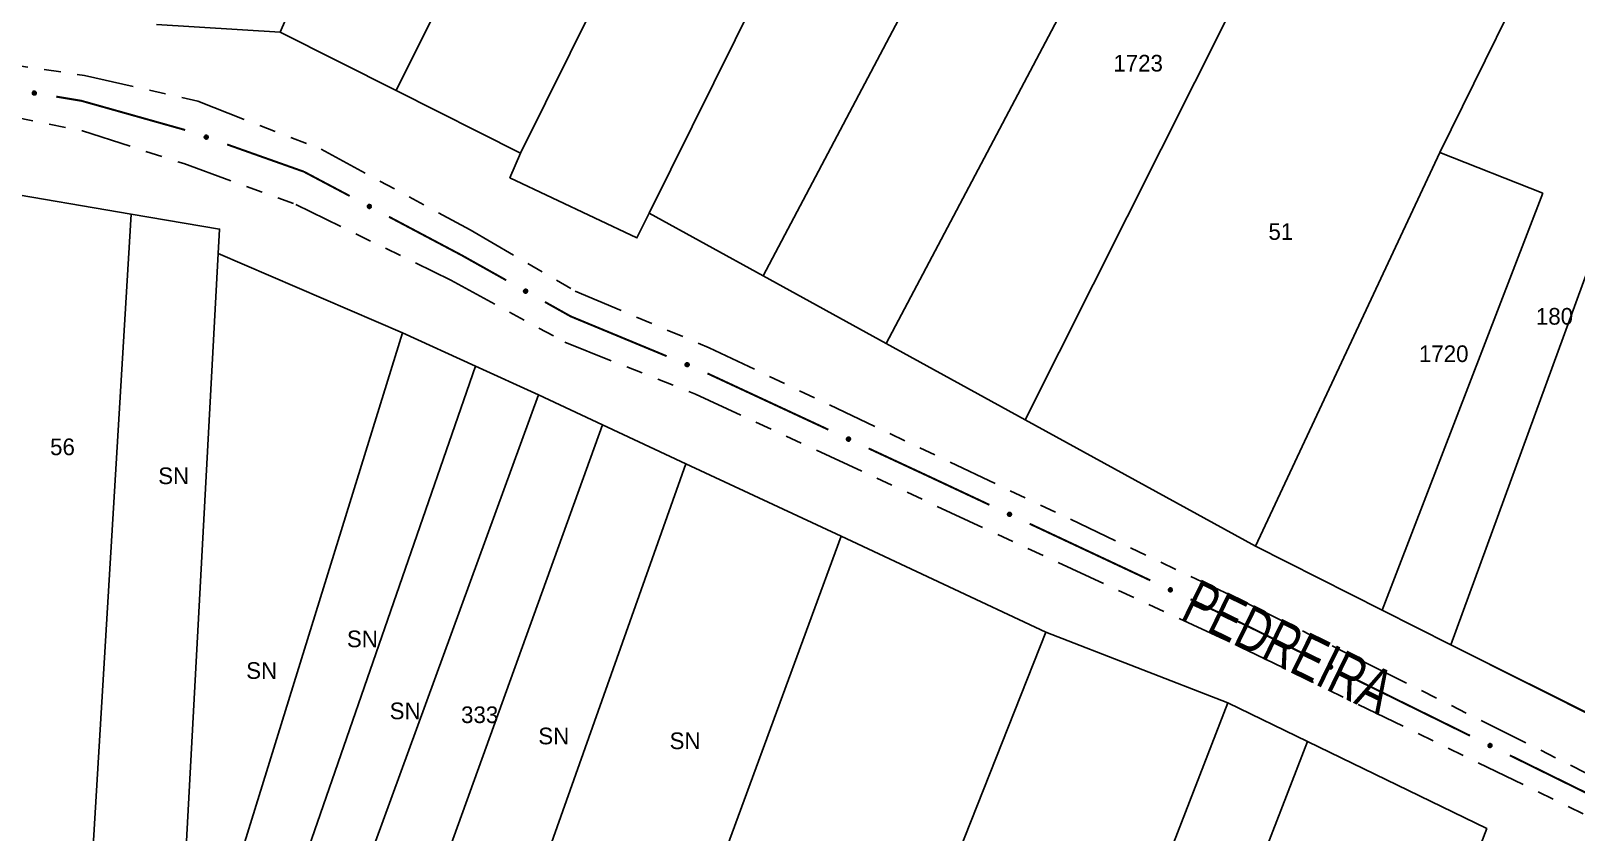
# Model space of a CAD drawing. Extents: x 204614 to 205597, y 4873311 to 4874446.
# Drawn here: x 205119 to 205258.1, y 4873714.6 to 4873786.8 of the extents above; entities that cross this region are included whole.
import ezdxf
from ezdxf.enums import TextEntityAlignment as Align

# ---------------------------------------------------------------- set-up
doc = ezdxf.new("R2010")
doc.units = 0
doc.header["$LTSCALE"] = 1.5
doc.header["$MEASUREMENT"] = 0
doc.linetypes.add('TRACO_25', pattern=[8, 3, -1, 1, -1, 1, -1])
for name, color, linetype in [('CD_MALHA_LOTES', 7, 'CONTINUOUS'), ('RU-QUADRA', 210, 'CONTINUOUS'), ('SV-EIXO-RUA-N-PAV', 6, 'CONTINUOUS'), ('SV-RUA-NAO-PAV', 7, 'CONTINUOUS'), ('SV-TXT-RUA-N-PAV', 7, 'CONTINUOUS'), ('Th_NmrPort', 1, 'CONTINUOUS')]:
    doc.layers.add(name, color=color, linetype=linetype)
doc.styles.add('ARIAL', font='ARIAL.SHX')

msp = doc.modelspace()

# ---------------------------------------------------------------- linework, layer by layer
at = {"layer": 'CD_MALHA_LOTES', "linetype": 'Continuous', "flags": 128}
for points in [[(205141.410057, 4873786.661063), (205162.352069, 4873835.163343)], [(205151.869601, 4873781.399285), (205175.937332, 4873829.668747)], [(205163.058891, 4873775.770401), (205187.721858, 4873825.468747)], [(205174.6385, 4873770.364817), (205199.817932, 4873821.157711)], [(205212.357955, 4873816.688452), (205184.906159, 4873764.722589)], [(205195.980557, 4873758.637046), (205224.380514, 4873812.403617)], [(205208.484356, 4873751.766026), (205235.99103, 4873806.565033)], [(205245.804397, 4873775.831787), (205255.980981, 4873796.512682)], [(205246.803555, 4873731.487824), (205268.286873, 4873790.324414)], [(205141.410057, 4873786.661063), (205130.295852, 4873787.348656)], [(205151.869601, 4873781.399285), (205141.410057, 4873786.661063)], [(205163.058891, 4873775.770401), (205151.869601, 4873781.399285)], [(205162.104965, 4873773.544572), (205163.058891, 4873775.770401)], [(205229.224301, 4873740.369124), (205245.804397, 4873775.831787)], [(205255.079679, 4873772.15192), (205245.804397, 4873775.831787)], [(205173.525586, 4873768.138988), (205162.104965, 4873773.544572)], [(205115.69, 4873772.37), (205127.998319, 4873770.281168)], [(205240.629909, 4873734.6158), (205255.079679, 4873772.15192)], [(205124.516324, 4873712.37749), (205127.998319, 4873770.281168)], [(205127.998319, 4873770.281168), (205135.96, 4873768.93)], [(205174.6385, 4873770.364817), (205173.525586, 4873768.138988)], [(205184.906159, 4873764.722589), (205174.6385, 4873770.364817)], [(205135.96, 4873768.93), (205135.841557, 4873766.738564)], [(205132.861147, 4873711.595072), (205135.841557, 4873766.738564)], [(205135.841557, 4873766.738564), (205152.42, 4873759.6)], [(205195.980557, 4873758.637046), (205184.906159, 4873764.722589)], [(205137.166366, 4873710.28605), (205152.42, 4873759.6)], [(205152.42, 4873759.6), (205159.002313, 4873756.593397)], [(205208.484356, 4873751.766026), (205195.980557, 4873758.637046)], [(205142.420864, 4873708.688396), (205159.002313, 4873756.593397)], [(205159.002313, 4873756.593397), (205164.68, 4873754)], [(205147.558923, 4873707.126146), (205164.68, 4873754)], [(205164.68, 4873754), (205170.420986, 4873751.314923)], [(205229.224301, 4873740.369124), (205208.484356, 4873751.766026)], [(205153.81072, 4873705.225258), (205170.420986, 4873751.314923)], [(205170.420986, 4873751.314923), (205177.947791, 4873747.794613)], [(205163.826725, 4873707.982561), (205177.947791, 4873747.794613)], [(205177.947791, 4873747.794613), (205191.903628, 4873741.267425)], [(205177.379151, 4873701.652771), (205191.903628, 4873741.267425)], [(205191.903628, 4873741.267425), (205210.35, 4873732.64)], [(205240.629909, 4873734.6158), (205229.224301, 4873740.369124)], [(205246.803555, 4873731.487824), (205240.629909, 4873734.6158)], [(205198.56, 4873702.84), (205210.35, 4873732.64)], [(205210.35, 4873732.64), (205226.73, 4873726.27)], [(205260.791652, 4873724.460727), (205246.803555, 4873731.487824)], [(205215.13, 4873696.36), (205226.73, 4873726.27)], [(205226.73, 4873726.27), (205233.90181, 4873722.78662)], [(205222.508992, 4873693.27954), (205233.90181, 4873722.78662)], [(205233.90181, 4873722.78662), (205250.036403, 4873714.949977)], [(205250.036403, 4873714.949977), (205239.068197, 4873686.244708)]]:
    msp.add_lwpolyline(points, dxfattribs=at)
at = {"layer": 'RU-QUADRA', "linetype": 'Continuous', "flags": 128}
for points in [[(205130.295852, 4873787.348656), (205141.410057, 4873786.661063), (205151.869601, 4873781.399285), (205163.058891, 4873775.770401), (205162.104965, 4873773.544572), (205173.525586, 4873768.138988), (205174.6385, 4873770.364817), (205184.906159, 4873764.722589), (205195.980557, 4873758.637046), (205208.484356, 4873751.766026), (205229.224301, 4873740.369124), (205240.629909, 4873734.6158), (205246.803555, 4873731.487824), (205260.809871, 4873724.496845)], [(205115.69, 4873772.37), (205127.998319, 4873770.281168), (205135.96, 4873768.93), (205135.841557, 4873766.738564), (205152.42, 4873759.6), (205159.002313, 4873756.593397), (205164.68, 4873754), (205170.420986, 4873751.314923), (205177.947791, 4873747.794613), (205191.903628, 4873741.267425), (205210.35, 4873732.64), (205226.73, 4873726.27), (205233.90181, 4873722.78662), (205250.036403, 4873714.949977), (205239.068197, 4873686.244708)]]:
    msp.add_lwpolyline(points, dxfattribs=at)
at = {"layer": 'SV-EIXO-RUA-N-PAV'}
for points in [[(205119.408288, 4873781.050683), (205119.368897, 4873781.021695), (205119.329114, 4873781.004836), (205119.291886, 4873781.000324), (205119.257949, 4873781.004916), (205119.223759, 4873781.013524), (205119.191203, 4873781.029808), (205119.159073, 4873781.055885), (205119.129716, 4873781.095196), (205119.115124, 4873781.137085), (205119.108749, 4873781.173346), (205119.111499, 4873781.209009), (205119.120418, 4873781.242083), (205119.138451, 4873781.275341), (205119.165195, 4873781.307644), (205119.205438, 4873781.336206), (205119.244554, 4873781.352467), (205119.280677, 4873781.355885), (205119.316513, 4873781.352893), (205119.351313, 4873781.343686), (205119.383178, 4873781.327518), (205119.415654, 4873781.300532), (205119.443319, 4873781.260438), (205119.459982, 4873781.22161), (205119.463906, 4873781.185545), (205119.460166, 4873781.15033), (205119.45195, 4873781.115933), (205119.436943, 4873781.082526), (205119.408288, 4873781.050683)], [(205134.858008, 4873777.062807), (205134.814156, 4873777.041151), (205134.772038, 4873777.031507), (205134.734595, 4873777.033573), (205134.701983, 4873777.044027), (205134.669824, 4873777.05848), (205134.640616, 4873777.080204), (205134.61354, 4873777.111496), (205134.591508, 4873777.155334), (205134.584463, 4873777.199129), (205134.584525, 4873777.235947), (205134.593468, 4873777.27058), (205134.608031, 4873777.301585), (205134.6316, 4873777.331178), (205134.66358, 4873777.358308), (205134.708197, 4873777.379396), (205134.749553, 4873777.388568), (205134.785717, 4873777.385618), (205134.820478, 4873777.376407), (205134.853133, 4873777.361259), (205134.881681, 4873777.339769), (205134.908938, 4873777.307521), (205134.929168, 4873777.263208), (205134.938787, 4873777.222065), (205134.936346, 4873777.185869), (205134.926508, 4873777.151851), (205134.912404, 4873777.119419), (205134.891789, 4873777.08915), (205134.858008, 4873777.062807)], [(205149.521905, 4873770.808218), (205149.475364, 4873770.793185), (205149.43229, 4873770.789783), (205149.395548, 4873770.797285), (205149.364808, 4873770.81238), (205149.3351, 4873770.831366), (205149.30937, 4873770.857115), (205149.287144, 4873770.89202), (205149.271736, 4873770.938601), (205149.271151, 4873770.982955), (205149.276578, 4873771.01937), (205149.290473, 4873771.05233), (205149.3094, 4873771.080881), (205149.337031, 4873771.106723), (205149.372624, 4873771.128902), (205149.419838, 4873771.143261), (205149.462089, 4873771.146308), (205149.497437, 4873771.138118), (205149.530484, 4873771.123939), (205149.560582, 4873771.104193), (205149.585693, 4873771.078771), (205149.607959, 4873771.042895), (205149.621514, 4873770.996107), (205149.625034, 4873770.954001), (205149.617343, 4873770.918547), (205149.602651, 4873770.886326), (205149.583971, 4873770.856297), (205149.559164, 4873770.829356), (205149.521905, 4873770.808218)], [(205163.581257, 4873763.178371), (205163.53437, 4873763.164457), (205163.491227, 4873763.162086), (205163.454675, 4873763.170465), (205163.424305, 4873763.186292), (205163.39506, 4873763.205983), (205163.369954, 4873763.232341), (205163.348569, 4873763.267768), (205163.334281, 4873763.314704), (205163.334757, 4873763.35906), (205163.341055, 4873763.395335), (205163.355735, 4873763.427952), (205163.37534, 4873763.456043), (205163.403581, 4873763.481216), (205163.439695, 4873763.502536), (205163.487239, 4873763.515761), (205163.52955, 4873763.517796), (205163.564693, 4873763.508762), (205163.597391, 4873763.493796), (205163.627008, 4873763.473336), (205163.651503, 4873763.44732), (205163.672904, 4873763.410921), (205163.685335, 4873763.363822), (205163.687846, 4873763.321644), (205163.679309, 4873763.286384), (205163.66385, 4873763.254524), (205163.644456, 4873763.224951), (205163.619011, 4873763.198611), (205163.581257, 4873763.178371)], [(205178.141202, 4873756.567693), (205178.096282, 4873756.548349), (205178.053719, 4873756.540908), (205178.016434, 4873756.54492), (205177.984411, 4873756.557056), (205177.953047, 4873756.573162), (205177.925009, 4873756.596377), (205177.899597, 4873756.629036), (205177.879876, 4873756.67396), (205177.875119, 4873756.718062), (205177.877097, 4873756.754827), (205177.887829, 4873756.788948), (205177.903986, 4873756.819153), (205177.929063, 4873756.84748), (205177.962411, 4873756.87291), (205178.008064, 4873756.891647), (205178.049841, 4873756.898655), (205178.085803, 4873756.893828), (205178.120038, 4873756.882821), (205178.15186, 4873756.865995), (205178.179252, 4873756.843048), (205178.204794, 4873756.809426), (205178.222692, 4873756.764121), (205178.230157, 4873756.722533), (205178.225836, 4873756.686513), (205178.214241, 4873756.653052), (205178.198469, 4873756.621399), (205178.176307, 4873756.592243), (205178.141202, 4873756.567693)], [(205192.662544, 4873749.863279), (205192.616839, 4873749.845868), (205192.573998, 4873749.840251), (205192.536918, 4873749.84585), (205192.505442, 4873749.859341), (205192.474794, 4873749.876771), (205192.447772, 4873749.901161), (205192.423777, 4873749.934874), (205192.40599, 4873749.980599), (205192.40312, 4873750.024864), (205192.406664, 4873750.061511), (205192.418843, 4873750.095143), (205192.436274, 4873750.124631), (205192.462537, 4873750.151863), (205192.496939, 4873750.175846), (205192.543351, 4873750.192618), (205192.585388, 4873750.197838), (205192.621112, 4873750.19148), (205192.654846, 4873750.179023), (205192.685921, 4873750.160853), (205192.712308, 4873750.136759), (205192.736393, 4873750.102077), (205192.752341, 4873750.05605), (205192.758025, 4873750.014182), (205192.752171, 4873749.978378), (205192.739159, 4873749.945443), (205192.722051, 4873749.914492), (205192.698664, 4873749.886308), (205192.662544, 4873749.863279)], [(205207.156559, 4873743.087506), (205207.110797, 4873743.070247), (205207.067938, 4873743.064772), (205207.030876, 4873743.070494), (205206.999445, 4873743.084091), (205206.968856, 4873743.101622), (205206.941915, 4873743.126101), (205206.918032, 4873743.159894), (205206.900397, 4873743.205678), (205206.897674, 4873743.249952), (205206.90134, 4873743.286587), (205206.91363, 4873743.320178), (205206.931159, 4873743.349609), (205206.957512, 4873743.376753), (205206.991994, 4873743.400621), (205207.038461, 4873743.41724), (205207.080516, 4873743.422319), (205207.116219, 4873743.415843), (205207.149911, 4873743.403273), (205207.180925, 4873743.385001), (205207.207232, 4873743.360819), (205207.231202, 4873743.326058), (205207.246997, 4873743.279977), (205207.252542, 4873743.23809), (205207.246568, 4873743.202307), (205207.233447, 4873743.169415), (205207.216236, 4873743.138521), (205207.192756, 4873743.110415), (205207.156559, 4873743.087506)], [(205221.639888, 4873736.288005), (205221.594125, 4873736.270747), (205221.551266, 4873736.265272), (205221.514205, 4873736.270994), (205221.482773, 4873736.28459), (205221.452184, 4873736.302122), (205221.425243, 4873736.326601), (205221.40136, 4873736.360394), (205221.383725, 4873736.406178), (205221.381002, 4873736.450452), (205221.384668, 4873736.487087), (205221.396959, 4873736.520678), (205221.414487, 4873736.550109), (205221.440841, 4873736.577252), (205221.475323, 4873736.601121), (205221.52179, 4873736.617739), (205221.563845, 4873736.622819), (205221.599547, 4873736.616343), (205221.633239, 4873736.603773), (205221.664254, 4873736.585501), (205221.690561, 4873736.561319), (205221.71453, 4873736.526557), (205221.730325, 4873736.480477), (205221.73587, 4873736.43859), (205221.729897, 4873736.402807), (205221.716775, 4873736.369915), (205221.699564, 4873736.33902), (205221.676084, 4873736.310914), (205221.639888, 4873736.288005)], [(205236.048886, 4873729.338752), (205236.002807, 4873729.322357), (205235.959852, 4873729.31769), (205235.922905, 4873729.324108), (205235.891735, 4873729.338293), (205235.861481, 4873729.356397), (205235.835006, 4873729.381379), (205235.811762, 4873729.415615), (205235.794992, 4873729.461723), (205235.793103, 4873729.50604), (205235.797457, 4873729.5426), (205235.810377, 4873729.575954), (205235.828456, 4873729.605049), (205235.855316, 4873729.631692), (205235.890241, 4873729.654908), (205235.937012, 4873729.670649), (205235.979155, 4873729.674937), (205236.014729, 4873729.66779), (205236.048179, 4873729.654589), (205236.078844, 4873729.635736), (205236.104692, 4873729.611064), (205236.128003, 4873729.575857), (205236.142928, 4873729.529488), (205236.147684, 4873729.487504), (205236.141039, 4873729.451839), (205236.127301, 4873729.419201), (205236.109512, 4873729.388635), (205236.085507, 4873729.360976), (205236.048886, 4873729.338752)], [(205250.401734, 4873722.267983), (205250.355655, 4873722.251589), (205250.3127, 4873722.246921), (205250.275753, 4873722.253339), (205250.244583, 4873722.267525), (205250.214328, 4873722.285628), (205250.187853, 4873722.31061), (205250.16461, 4873722.344846), (205250.14784, 4873722.390954), (205250.14595, 4873722.435272), (205250.150305, 4873722.471831), (205250.163225, 4873722.505185), (205250.181304, 4873722.534281), (205250.208163, 4873722.560924), (205250.243088, 4873722.58414), (205250.28986, 4873722.599881), (205250.332003, 4873722.604168), (205250.367577, 4873722.597021), (205250.401026, 4873722.58382), (205250.431692, 4873722.564968), (205250.457539, 4873722.540295), (205250.480851, 4873722.505089), (205250.495776, 4873722.45872), (205250.500532, 4873722.416736), (205250.493886, 4873722.381071), (205250.480148, 4873722.348432), (205250.462359, 4873722.317867), (205250.438355, 4873722.290207), (205250.401734, 4873722.267983)]]:
    msp.add_lwpolyline(points, close=True, dxfattribs=at)
for points in [[(205119.460166, 4873781.15033), (205119.108749, 4873781.173346)], [(205119.463906, 4873781.185545), (205119.111499, 4873781.209009)], [(205119.459545, 4873781.16879), (205119.112288, 4873781.193466)], [(205119.45195, 4873781.115933), (205119.115124, 4873781.137085)], [(205119.452142, 4873781.132674), (205119.11655, 4873781.152639)], [(205119.458647, 4873781.204907), (205119.119018, 4873781.225545)], [(205119.459982, 4873781.22161), (205119.120418, 4873781.242083)], [(205119.439804, 4873781.100146), (205119.126869, 4873781.114952)], [(205119.436943, 4873781.082526), (205119.129716, 4873781.095196)], [(205119.449674, 4873781.242369), (205119.134272, 4873781.258969)], [(205119.443319, 4873781.260438), (205119.138451, 4873781.275341)], [(205119.422082, 4873781.068516), (205119.14818, 4873781.076816)], [(205119.425447, 4873781.279607), (205119.15491, 4873781.291497)], [(205119.408288, 4873781.050683), (205119.159073, 4873781.055885)], [(205119.415654, 4873781.300532), (205119.165195, 4873781.307644)], [(205119.38619, 4873781.035765), (205119.182502, 4873781.042046)], [(205119.368897, 4873781.021695), (205119.191203, 4873781.029808)], [(205119.393593, 4873781.312583), (205119.193045, 4873781.321108)], [(205119.383178, 4873781.327518), (205119.205438, 4873781.336206)], [(205119.34626, 4873781.011986), (205119.216375, 4873781.021184)], [(205119.329114, 4873781.004836), (205119.223759, 4873781.013524)], [(205119.36286, 4873781.335689), (205119.231405, 4873781.343765)], [(205119.351313, 4873781.343686), (205119.244554, 4873781.352467)], [(205134.912404, 4873777.119419), (205134.584463, 4873777.199129)], [(205134.926508, 4873777.151851), (205134.584525, 4873777.235947)], [(205134.91552, 4873777.135869), (205134.588586, 4873777.214194)], [(205134.891789, 4873777.08915), (205134.591508, 4873777.155334)], [(205134.929123, 4873777.170135), (205134.591527, 4873777.255138)], [(205134.897686, 4873777.105999), (205134.592158, 4873777.175284)], [(205134.936346, 4873777.185869), (205134.593468, 4873777.27058)], [(205134.934553, 4873777.205852), (205134.603761, 4873777.285546)], [(205134.874707, 4873777.077954), (205134.606474, 4873777.13401)], [(205134.938787, 4873777.222065), (205134.608031, 4873777.301585)], [(205134.858008, 4873777.062807), (205134.61354, 4873777.111496)], [(205134.932267, 4873777.244306), (205134.624624, 4873777.315789)], [(205134.929168, 4873777.263208), (205134.6316, 4873777.331178)], [(205134.833642, 4873777.051982), (205134.634189, 4873777.093775)], [(205134.814156, 4873777.041151), (205134.640616, 4873777.080204)], [(205134.914923, 4873777.285206), (205134.65063, 4873777.344208)], [(205134.908938, 4873777.307521), (205134.66358, 4873777.358308)], [(205134.79017, 4873777.03555), (205134.663893, 4873777.067312)], [(205134.772038, 4873777.031507), (205134.669824, 4873777.05848)], [(205134.889324, 4873777.323243), (205134.693355, 4873777.366696)], [(205134.881681, 4873777.339769), (205134.708197, 4873777.379396)], [(205134.863104, 4873777.351366), (205134.735085, 4873777.382298)], [(205134.853133, 4873777.361259), (205134.749553, 4873777.388568)], [(205149.607959, 4873771.042895), (205149.372624, 4873771.128902)], [(205149.590846, 4873771.061308), (205149.403304, 4873771.13286)], [(205149.585693, 4873771.078771), (205149.419838, 4873771.143261)], [(205149.569005, 4873771.092952), (205149.446862, 4873771.142214)], [(205149.560582, 4873771.104193), (205149.462089, 4873771.146308)], [(205149.583971, 4873770.856297), (205149.271151, 4873770.982955)], [(205149.559164, 4873770.829356), (205149.271736, 4873770.938601)], [(205149.567454, 4873770.845166), (205149.275288, 4873770.958243)], [(205149.602651, 4873770.886326), (205149.276578, 4873771.01937)], [(205149.589451, 4873770.872117), (205149.277426, 4873770.997258)], [(205149.540633, 4873770.820769), (205149.283435, 4873770.915323)], [(205149.607903, 4873770.904034), (205149.286303, 4873771.037336)], [(205149.521905, 4873770.808218), (205149.287144, 4873770.89202)], [(205149.617343, 4873770.918547), (205149.290473, 4873771.05233)], [(205149.618482, 4873770.938578), (205149.302838, 4873771.065636)], [(205149.496221, 4873770.80106), (205149.304989, 4873770.871478)], [(205149.475364, 4873770.793185), (205149.30937, 4873770.857115)], [(205149.625034, 4873770.954001), (205149.3094, 4873771.080881)], [(205149.621825, 4873770.976955), (205149.327886, 4873771.092515)], [(205149.450818, 4873770.79114), (205149.330519, 4873770.840968)], [(205149.43229, 4873770.789783), (205149.3351, 4873770.831366)], [(205149.621514, 4873770.996107), (205149.337031, 4873771.106723)], [(205149.610628, 4873771.019946), (205149.357757, 4873771.11684)], [(205163.619011, 4873763.198611), (205163.334281, 4873763.314704)], [(205163.644456, 4873763.224951), (205163.334757, 4873763.35906)], [(205163.627677, 4873763.214218), (205163.338302, 4873763.334255)], [(205163.66385, 4873763.254524), (205163.341055, 4873763.395335)], [(205163.650314, 4873763.240635), (205163.341373, 4873763.373209)], [(205163.600281, 4873763.190471), (205163.345419, 4873763.291153)], [(205163.581257, 4873763.178371), (205163.348569, 4873763.267768)], [(205163.669524, 4873763.272101), (205163.351207, 4873763.413062)], [(205163.679309, 4873763.286384), (205163.355735, 4873763.427952)], [(205163.555409, 4873763.17183), (205163.365918, 4873763.246805)], [(205163.680926, 4873763.306382), (205163.368415, 4873763.440959)], [(205163.53437, 4873763.164457), (205163.369954, 4873763.232341)], [(205163.687846, 4873763.321644), (205163.37534, 4873763.456043)], [(205163.509782, 4873763.162999), (205163.39071, 4873763.215693)], [(205163.685188, 4873763.344668), (205163.394099, 4873763.467231)], [(205163.491227, 4873763.162086), (205163.39506, 4873763.205983)], [(205163.685335, 4873763.363822), (205163.403581, 4873763.481216)], [(205163.675022, 4873763.387915), (205163.424544, 4873763.490833)], [(205163.672904, 4873763.410921), (205163.439695, 4873763.502536)], [(205163.656237, 4873763.429739), (205163.47046, 4873763.505759)], [(205163.651503, 4873763.44732), (205163.487239, 4873763.515761)], [(205163.635159, 4873763.461896), (205163.51423, 4873763.514067)], [(205163.627008, 4873763.473336), (205163.52955, 4873763.517796)], [(205178.198469, 4873756.621399), (205177.875119, 4873756.718062)], [(205178.214241, 4873756.653052), (205177.877097, 4873756.754827)], [(205178.176307, 4873756.592243), (205177.879876, 4873756.67396)], [(205178.202437, 4873756.637664), (205177.880021, 4873756.732892)], [(205178.183072, 4873756.608763), (205177.881563, 4873756.693849)], [(205178.217804, 4873756.671176), (205177.885088, 4873756.773628)], [(205178.225836, 4873756.686513), (205177.887829, 4873756.788948)], [(205178.158666, 4873756.581951), (205177.893713, 4873756.651886)], [(205178.225085, 4873756.706562), (205177.898887, 4873756.803358)], [(205178.141202, 4873756.567693), (205177.899597, 4873756.629036)], [(205178.230157, 4873756.722533), (205177.903986, 4873756.819153)], [(205178.116305, 4873756.55815), (205177.919297, 4873756.610264)], [(205178.224803, 4873756.745083), (205177.921295, 4873756.832475)], [(205178.096282, 4873756.548349), (205177.925009, 4873756.596377)], [(205178.222692, 4873756.764121), (205177.929063, 4873756.84748)], [(205178.072037, 4873756.544002), (205177.947584, 4873756.582291)], [(205178.20961, 4873756.78683), (205177.948745, 4873756.859502)], [(205178.053719, 4873756.540908), (205177.953047, 4873756.573162)], [(205178.204794, 4873756.809426), (205177.962411, 4873756.87291)], [(205178.186025, 4873756.826147), (205177.992582, 4873756.879737)], [(205178.179252, 4873756.843048), (205178.008064, 4873756.891647)], [(205178.161303, 4873756.855596), (205178.035067, 4873756.893147)], [(205178.15186, 4873756.865995), (205178.049841, 4873756.898655)], [(205192.722051, 4873749.914492), (205192.40312, 4873750.024864)], [(205192.698664, 4873749.886308), (205192.40599, 4873749.980599)], [(205192.739159, 4873749.945443), (205192.406664, 4873750.061511)], [(205192.706129, 4873749.902524), (205192.408525, 4873750.000398)], [(205192.726709, 4873749.930572), (205192.40865, 4873750.039472)], [(205192.743492, 4873749.963398), (205192.41545, 4873750.079954)], [(205192.752171, 4873749.978378), (205192.418843, 4873750.095143)], [(205192.680601, 4873749.876778), (205192.418873, 4873749.957955)], [(205192.662544, 4873749.863279), (205192.423777, 4873749.934874)], [(205192.752276, 4873749.998442), (205192.430506, 4873750.109068)], [(205192.758025, 4873750.014182), (205192.436274, 4873750.124631)], [(205192.637263, 4873749.854807), (205192.442657, 4873749.915279)], [(205192.616839, 4873749.845868), (205192.447772, 4873749.901161)], [(205192.753638, 4873750.03694), (205192.454136, 4873750.137202)], [(205192.752341, 4873750.05605), (205192.462537, 4873750.151863)], [(205192.592432, 4873749.842561), (205192.469725, 4873749.886125)], [(205192.573998, 4873749.840251), (205192.474794, 4873749.876771)], [(205192.74024, 4873750.079297), (205192.482714, 4873750.163033)], [(205192.736393, 4873750.102077), (205192.496939, 4873750.175846)], [(205192.718354, 4873750.119585), (205192.527374, 4873750.18138)], [(205192.712308, 4873750.136759), (205192.543351, 4873750.192618)], [(205192.694912, 4873750.150061), (205192.570393, 4873750.192964)], [(205192.685921, 4873750.160853), (205192.585388, 4873750.197838)], [(205207.237839, 4873743.187356), (205206.910187, 4873743.305001)], [(205207.246568, 4873743.202307), (205206.91363, 4873743.320178)], [(205207.24674, 4873743.22237), (205206.92534, 4873743.334065)], [(205207.252542, 4873743.23809), (205206.931159, 4873743.349609)], [(205207.24823, 4873743.260863), (205206.949063, 4873743.362121)], [(205207.246997, 4873743.279977), (205206.957512, 4873743.376753)], [(205207.234973, 4873743.303265), (205206.977727, 4873743.387857)], [(205207.231202, 4873743.326058), (205206.991994, 4873743.400621)], [(205207.213221, 4873743.343625), (205207.022448, 4873743.406054)], [(205207.207232, 4873743.360819), (205207.038461, 4873743.41724)], [(205207.18988, 4873743.374179), (205207.065505, 4873743.417496)], [(205207.180925, 4873743.385001), (205207.080516, 4873743.422319)], [(205207.216236, 4873743.138521), (205206.897674, 4873743.249952)], [(205207.192756, 4873743.110415), (205206.900397, 4873743.205678)], [(205207.233447, 4873743.169415), (205206.90134, 4873743.286587)], [(205207.200275, 4873743.126606), (205206.902998, 4873743.225468)], [(205207.220947, 4873743.154586), (205206.903252, 4873743.264542)], [(205207.174661, 4873743.100945), (205206.913204, 4873743.182991)], [(205207.156559, 4873743.087506), (205206.918032, 4873743.159894)], [(205207.13125, 4873743.079118), (205206.936847, 4873743.140236)], [(205207.110797, 4873743.070247), (205206.941915, 4873743.126101)], [(205207.086379, 4873743.067021), (205206.963818, 4873743.110993)], [(205207.067938, 4873743.064772), (205206.968856, 4873743.101622)], [(205221.699564, 4873736.33902), (205221.381002, 4873736.450452)], [(205221.676084, 4873736.310914), (205221.383725, 4873736.406178)], [(205221.716775, 4873736.369915), (205221.384668, 4873736.487087)], [(205221.683603, 4873736.327106), (205221.386326, 4873736.425968)], [(205221.704276, 4873736.355086), (205221.386581, 4873736.465041)], [(205221.721168, 4873736.387855), (205221.393516, 4873736.505501)], [(205221.657989, 4873736.301445), (205221.396532, 4873736.383491)], [(205221.729897, 4873736.402807), (205221.396959, 4873736.520678)], [(205221.639888, 4873736.288005), (205221.40136, 4873736.360394)], [(205221.730069, 4873736.422869), (205221.408668, 4873736.534565)], [(205221.73587, 4873736.43859), (205221.414487, 4873736.550109)], [(205221.731558, 4873736.461363), (205221.432391, 4873736.56262)], [(205221.730325, 4873736.480477), (205221.440841, 4873736.577252)], [(205221.718302, 4873736.503764), (205221.461055, 4873736.588356)], [(205221.71453, 4873736.526557), (205221.475323, 4873736.601121)], [(205221.69655, 4873736.544125), (205221.505776, 4873736.606554)], [(205221.690561, 4873736.561319), (205221.52179, 4873736.617739)], [(205221.673209, 4873736.574679), (205221.548833, 4873736.617996)], [(205221.664254, 4873736.585501), (205221.563845, 4873736.622819)], [(205221.614579, 4873736.279617), (205221.420175, 4873736.340736)], [(205221.594125, 4873736.270747), (205221.425243, 4873736.326601)], [(205221.569707, 4873736.26752), (205221.447146, 4873736.311492)], [(205221.551266, 4873736.265272), (205221.452184, 4873736.302122)], [(205236.109512, 4873729.388635), (205235.793103, 4873729.50604)], [(205236.085507, 4873729.360976), (205235.794992, 4873729.461723)], [(205236.127301, 4873729.419201), (205235.797457, 4873729.5426)], [(205236.093329, 4873729.377023), (205235.797965, 4873729.481461)], [(205236.114525, 4873729.404609), (205235.798954, 4873729.520522)], [(205236.13203, 4873729.437055), (205235.806649, 4873729.560844)], [(205236.067237, 4873729.351849), (205235.80737, 4873729.438799)], [(205236.141039, 4873729.451839), (205235.810377, 4873729.575954)], [(205236.048886, 4873729.338752), (205235.811762, 4873729.415615)], [(205236.141588, 4873729.471896), (205235.822346, 4873729.589618)], [(205236.147684, 4873729.487504), (205235.828456, 4873729.605049)], [(205236.023424, 4873729.330842), (205235.830204, 4873729.395607)], [(205236.143802, 4873729.510354), (205235.846592, 4873729.617222)], [(205236.142928, 4873729.529488), (205235.855316, 4873729.631692)], [(205236.131345, 4873729.552997), (205235.875735, 4873729.642414)], [(205236.128003, 4873729.575857), (205235.890241, 4873729.654908)], [(205236.110356, 4873729.59376), (205235.920791, 4873729.659767)], [(205236.104692, 4873729.611064), (205235.937012, 4873729.670649)], [(205236.087594, 4873729.624748), (205235.964055, 4873729.670397)], [(205236.078844, 4873729.635736), (205235.979155, 4873729.674937)], [(205236.002807, 4873729.322357), (205235.835006, 4873729.381379)], [(205235.978332, 4873729.319591), (205235.85662, 4873729.365861)], [(205235.959852, 4873729.31769), (205235.861481, 4873729.356397)], [(205250.462359, 4873722.317867), (205250.14595, 4873722.435272)], [(205250.480148, 4873722.348432), (205250.150305, 4873722.471831)], [(205250.467372, 4873722.33384), (205250.151802, 4873722.449753)], [(205250.484878, 4873722.366287), (205250.159497, 4873722.490075)], [(205250.493886, 4873722.381071), (205250.163225, 4873722.505185)], [(205250.494436, 4873722.401127), (205250.175193, 4873722.518849)], [(205250.500532, 4873722.416736), (205250.181304, 4873722.534281)], [(205250.496649, 4873722.439585), (205250.19944, 4873722.546453)], [(205250.495776, 4873722.45872), (205250.208163, 4873722.560924)], [(205250.484193, 4873722.482229), (205250.228583, 4873722.571645)], [(205250.480851, 4873722.505089), (205250.243088, 4873722.58414)], [(205250.463204, 4873722.522991), (205250.273638, 4873722.588998)], [(205250.457539, 4873722.540295), (205250.28986, 4873722.599881)], [(205250.440442, 4873722.553979), (205250.316903, 4873722.599628)], [(205250.431692, 4873722.564968), (205250.332003, 4873722.604168)], [(205250.438355, 4873722.290207), (205250.14784, 4873722.390954)], [(205250.446177, 4873722.306254), (205250.150812, 4873722.410692)], [(205250.420085, 4873722.28108), (205250.160218, 4873722.36803)], [(205250.401734, 4873722.267983), (205250.16461, 4873722.344846)], [(205250.376271, 4873722.260073), (205250.183052, 4873722.324838)], [(205250.355655, 4873722.251589), (205250.187853, 4873722.31061)], [(205250.33118, 4873722.248822), (205250.209468, 4873722.295092)], [(205250.3127, 4873722.246921), (205250.214328, 4873722.285628)]]:
    msp.add_lwpolyline(points, dxfattribs=at)
at = {"layer": 'SV-EIXO-RUA-N-PAV', "const_width": 0.18}
for points in [[(205123.528946, 4873780.475505), (205121.257448, 4873780.854089)], [(205124.200077, 4873780.28675), (205123.528946, 4873780.475505)], [(205132.863935, 4873777.85004), (205124.200077, 4873780.28675)], [(205143.549283, 4873774.096665), (205136.644323, 4873776.545972)], [(205144.144438, 4873773.781394), (205143.549283, 4873774.096665)], [(205147.679125, 4873771.908965), (205144.144438, 4873773.781394)], [(205157.767181, 4873766.565022), (205151.213811, 4873770.036537)], [(205158.276495, 4873766.279407), (205157.767181, 4873766.565022)], [(205161.765352, 4873764.322911), (205158.276495, 4873766.279407)], [(205167.566002, 4873761.069997), (205165.254208, 4873762.366414)], [(205167.888879, 4873760.936173), (205167.566002, 4873761.069997)], [(205176.20303, 4873757.490176), (205167.888879, 4873760.936173)], [(205190.765499, 4873750.867622), (205179.886112, 4873755.931112)], [(205199.806045, 4873746.659965), (205194.391961, 4873749.179791)], [(205199.831615, 4873746.647961), (205199.806045, 4873746.659965)], [(205205.262863, 4873744.098149), (205199.831615, 4873746.647961)], [(205219.746192, 4873737.298648), (205208.883695, 4873742.398274)], [(205228.12656, 4873733.36431), (205223.367024, 4873735.598773)], [(205228.79222, 4873733.03638), (205228.12656, 4873733.36431)], [(205234.174538, 4873730.384842), (205228.79222, 4873733.03638)], [(205248.527386, 4873723.314073), (205237.76275, 4873728.61715)], [(205262.057381, 4873716.648673), (205252.115598, 4873721.546381)]]:
    msp.add_lwpolyline(points, dxfattribs=at)
at = {"layer": 'SV-RUA-NAO-PAV', "linetype": 'TRACO_25'}
for points in [[(205114.24, 4873784.18, 7.678674), (205123.79, 4873782.76, 7.57169), (205133.99, 4873780.44, 7.40635), (205145.12, 4873776.11, 7.211833), (205158.52, 4873768.86, 6.774168), (205167.98, 4873763.34, 6.599103), (205180.04, 4873758.24, 6.414312), (205228.07, 4873735.43, 5.538984), (205262.46, 4873718.21, 5.091594)], [(205114.73, 4873779.56, 7.649497), (205123.63, 4873777.77, 7.561964), (205132.74, 4873774.82, 7.493883), (205142.82, 4873771.14, 7.221559), (205156.79, 4873764.33, 6.988138), (205167.04, 4873758.74, 6.744991), (205178.8, 4873754.07, 6.414312), (205227.68, 4873731.38, 5.480629), (205262.32, 4873714.53, 5.023513), (205305.86, 4873693.27, 4.760915), (205319.48, 4873687.16, 4.167637), (205323.68, 4873685.69, 3.934216), (205329.76, 4873684.23, 3.768877), (205334.66, 4873685.2, 3.593811), (205336.668365, 4873687.208365, 3.516004)]]:
    msp.add_polyline3d(points, dxfattribs=at)

# ---------------------------------------------------------------- texts
at = {"layer": 'SV-TXT-RUA-N-PAV', "style": 'ARIAL', "width": 0.7}
msp.add_text('PEDREIRA', height=4, rotation=334, dxfattribs=at).set_placement((205222.342132, 4873733.899564))
at = {"layer": 'Th_NmrPort', "color": 1}
for s, p in [('1723', (205216.421708, 4873783.866629)), ('51', (205230.38342, 4873768.708471)), ('180', (205254.459211, 4873761.074229)), ('1720', (205243.929274, 4873757.707335)), ('56', (205120.704694, 4873749.321566)), ('SN', (205130.437449, 4873746.714578)), ('SN', (205147.42686, 4873732.029004)), ('SN', (205138.359825, 4873729.182937)), ('SN', (205151.272626, 4873725.547582)), ('333', (205157.703196, 4873725.199983)), ('SN', (205164.655164, 4873723.288192)), ('SN', (205176.47351, 4873722.853694))]:
    msp.add_text(s, height=1.5, dxfattribs=at).set_placement(p, align=Align.MIDDLE_LEFT)

doc.saveas('drawing.dxf')
